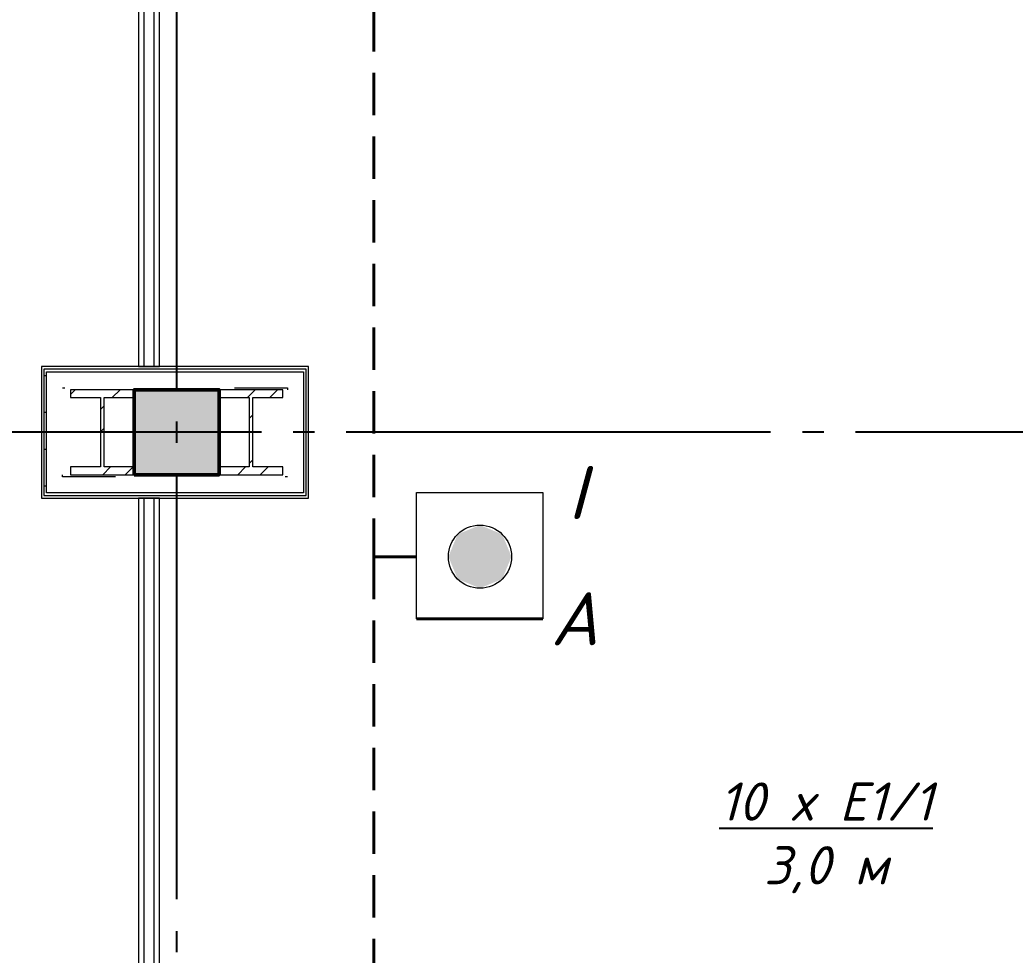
# Model space of a CAD drawing. Header units: millimetres. Extents: x 0 to 1286, y 0 to 420.
# Drawn here: x 150.8 to 197.71, y 164.95 to 209.01 of the extents above; entities that cross this region are included whole.
import ezdxf

# ---------------------------------------------------------------- set-up
doc = ezdxf.new("R2010")
doc.units = ezdxf.units.MM
for name, pattern in [('JIS_02_2.0', [3, 2, -1]), ('ГОСТ 2.303 5', [24, 20, -1.5, 1, -1.5]), ('СПКБ-0000-000-АР#003$0$Achse', [2300, 0, -800, 1500, 0])]:
    doc.linetypes.add(name, pattern=pattern)
for name, color, linetype in [('Viewport2ForCustomObjects_0', 7, 'Continuous'), ('СПКБ-0000-000-АР#003$0$Колонны новые', 7, 'Continuous'), ('СПКБ-0000-000-АР#003$0$Колонны существующие', 7, 'Continuous'), ('СПКБ-0000-000-АР#003$0$Стены', 7, 'Continuous'), ('Строительные оси', 7, 'Continuous'), ('ЭО_АВАРИЙНОЕ ОСВЕЩЕНИЕ', 7, 'Continuous')]:
    doc.layers.add(name, color=color, linetype=linetype)
for name, color, linetype, lineweight, true_color in [('СПКБ-0000-000-АР#003$0$Колонны новые_Ном._пера__108', 7, 'Continuous', 13, 0xfd8379), ('СПКБ-0000-000-АР#003$0$Колонны существующие_Ном._пера__102', 7, 'Continuous', 13, 0xcccccc), ('СПКБ-0000-000-АР#003$0$Стены_Ном._пера__161', 7, 'Continuous', 13, 0xe11606), ('СПКБ-0000-000-АР#003$0$Стены_Ном._пера__68', 7, 'Continuous', 20, 0xfd4435)]:
    doc.layers.add(name, color=color, linetype=linetype, lineweight=lineweight, true_color=true_color)
for name, color, linetype, lineweight in [('СПКБ-0000-000-АР#003$0$Колонны новые_Ном._пера__20', 1, 'Continuous', 20), ('СПКБ-0000-000-АР#003$0$Колонны существующие_Ном._пера__141', 7, 'Continuous', 50), ('СПКБ-0000-000-АР#003$0$Стены_Ном._пера__1', 7, 'Continuous', 13), ('СПКБ-0000-000-АР#003$0$Стены_Ном._пера__20', 1, 'Continuous', 20)]:
    doc.layers.add(name, color=color, linetype=linetype, lineweight=lineweight)
doc.styles.add('1.8', font='isocpeui.ttf', dxfattribs={"height": 1.8})
doc.styles.add('2.5', font='isocpeui.ttf')
pattern_1 = [(0, (0, 0), (0, 75), [0, -75])]
pattern_2 = [(0, (0, 0), (0, 173.2051), [0, -100]), (0, (50, 86.6), (0, 173.2051), [0, -100])]
pattern_3 = [(45, (0, 0), (-159.099, 159.099), []), (45, (-53.03, 53.03), (-159.099, 159.099), [])]

# ---------------------------------------------------------------- blocks, each defined once
blk = doc.blocks.new('*E601')
at = {"layer": 'Строительные оси', "color": 3, "linetype": 'ГОСТ 2.303 5', "lineweight": 25}
for p, q in [((-179.569, 258.857), (-179.569, -45.143)), ((280.431, 68.857), (-283.569, 68.857))]:
    blk.add_line(p, q, dxfattribs=at)
at = {"layer": 'ЭО_АВАРИЙНОЕ ОСВЕЩЕНИЕ', "color": 1, "linetype": 'JIS_02_2.0', "lineweight": 40}
for p, q in [((-170.271, 121.8), (-170.271, 62.995)), ((-168.263, 62.995), (-170.271, 62.995)), ((-170.271, 62.995), (-170.271, 1.779))]:
    blk.add_line(p, q, dxfattribs=at)
at = {"layer": 'ЭО_АВАРИЙНОЕ ОСВЕЩЕНИЕ', "color": 7, "lineweight": 0}
for p, q in [((-168.263, 66.02), (-162.313, 66.02)), ((-168.263, 60.07), (-168.263, 66.02)), ((-162.313, 66.02), (-162.313, 60.07))]:
    blk.add_line(p, q, dxfattribs=at)
at = {"layer": 'ЭО_АВАРИЙНОЕ ОСВЕЩЕНИЕ', "color": 1, "lineweight": 40}
blk.add_line((-162.313, 60.07), (-168.263, 60.07), dxfattribs=at)
at = {"layer": 'ЭО_АВАРИЙНОЕ ОСВЕЩЕНИЕ', "color": 7, "lineweight": 0}
blk.add_circle((-165.271, 62.995), 1.488, dxfattribs=at)
at = {"layer": 'ЭО_АВАРИЙНОЕ ОСВЕЩЕНИЕ', "color": 1, "lineweight": 0}
for points in [[(-165.271, 64.483), (-166.322, 64.047), (-164.219, 64.047)], [(-166.322, 64.047), (-166.758, 62.995), (-163.783, 62.995)], [(-166.322, 64.047), (-164.219, 64.047), (-163.783, 62.995)], [(-166.758, 62.995), (-166.322, 61.943), (-164.219, 61.943)], [(-166.758, 62.995), (-163.783, 62.995), (-164.219, 61.943)], [(-166.322, 61.943), (-164.219, 61.943), (-165.271, 61.508)]]:
    blk.add_solid(points, dxfattribs=at)
blk = doc.blocks.new('СПКБ-0000-000-АР#003$0$Стена_24', base_point=(-18036.9, -1234.5))
at = {"layer": 'СПКБ-0000-000-АР#003$0$Стены_Ном._пера__161', "linetype": 'Continuous', "lineweight": 13, "true_color": 0xe11606}
h = blk.add_hatch(dxfattribs=at)
h.set_pattern_fill('ГИПС', color=12, style=0, pattern_type=2)
h.set_pattern_definition(pattern_1)
h.paths.add_polyline_path([(-18111.9, 6575.7), (-18136.9, 6575.7), (-18136.9, 505.4), (-18111.9, 505.4)])
h = blk.add_hatch(dxfattribs=at)
h.set_pattern_fill('ГИПС', color=12, style=0, pattern_type=2)
h.set_pattern_definition(pattern_1)
h.paths.add_polyline_path([(-18061.9, 6575.7), (-18061.9, 505.4), (-18036.9, 505.4), (-18036.9, 6575.7)])
at = {"layer": 'СПКБ-0000-000-АР#003$0$Стены_Ном._пера__161', "color": 12, "linetype": 'Continuous', "lineweight": 13, "true_color": 0xe11606}
for p, q in [((-18111.9, 6575.7), (-18111.9, 505.4)), ((-18061.9, 505.4), (-18061.9, 6575.7))]:
    blk.add_line(p, q, dxfattribs=at)
at = {"layer": 'СПКБ-0000-000-АР#003$0$Стены_Ном._пера__161', "color": 12, "linetype": 'Continuous', "lineweight": 13, "true_color": 0xe11606, "flags": 128}
for points in [[(-18036.9, 6575.7), (-18136.9, 6575.7)], [(-18136.9, 6575.7), (-18136.9, 3638)], [(-18036.9, 505.4), (-18036.9, 6575.7)]]:
    blk.add_lwpolyline(points, dxfattribs=at)
blk = doc.blocks.new('СПКБ-0000-000-АР#003$0$Стена_196', base_point=(-18036.9, 7195.7))
at = {"layer": 'СПКБ-0000-000-АР#003$0$Стены_Ном._пера__161', "linetype": 'Continuous', "lineweight": 13, "true_color": 0xe11606}
h = blk.add_hatch(dxfattribs=at)
h.set_pattern_fill('ГИПС', color=12, style=0, pattern_type=2)
h.set_pattern_definition(pattern_1)
h.paths.add_polyline_path([(-18136.9, 13412.8), (-18136.9, 7195.7), (-18111.9, 7195.7), (-18111.9, 13412.8)])
h = blk.add_hatch(dxfattribs=at)
h.set_pattern_fill('ГИПС', color=12, style=0, pattern_type=2)
h.set_pattern_definition(pattern_1)
h.paths.add_polyline_path([(-18036.9, 7195.7), (-18036.9, 13412.8), (-18061.9, 13412.8), (-18061.9, 7195.7)])
at = {"layer": 'СПКБ-0000-000-АР#003$0$Стены_Ном._пера__161', "color": 12, "linetype": 'Continuous', "lineweight": 13, "true_color": 0xe11606}
for p, q in [((-18111.9, 13412.8), (-18111.9, 7195.7)), ((-18061.9, 7195.7), (-18061.9, 13412.8))]:
    blk.add_line(p, q, dxfattribs=at)
at = {"layer": 'СПКБ-0000-000-АР#003$0$Стены_Ном._пера__161', "color": 12, "linetype": 'Continuous', "lineweight": 13, "true_color": 0xe11606, "flags": 128}
for points in [[(-18136.9, 13412.8), (-18136.9, 7195.7)], [(-18036.9, 7195.7), (-18036.9, 13412.8)], [(-18136.9, 7195.7), (-18036.9, 7195.7)]]:
    blk.add_lwpolyline(points, dxfattribs=at)
blk = doc.blocks.new('СПКБ-0000-000-АР#003$0$Стена_218', base_point=(-17434.5, 6675.7))
at = {"layer": 'СПКБ-0000-000-АР#003$0$Стены_Ном._пера__20', "linetype": 'Continuous', "lineweight": 20}
h = blk.add_hatch(dxfattribs=at)
h.set_pattern_fill('ШТУКАТУРКА', color=1, style=0, pattern_type=2)
h.set_pattern_definition(pattern_2)
h.paths.add_polyline_path([(-18594.5, 6575.7), (-17334.5, 6575.7), (-17346.5, 6587.7), (-18582.5, 6587.7)])
h = blk.add_hatch(dxfattribs=at)
h.set_pattern_fill('ШТУКАТУРКА', color=1, style=0, pattern_type=2)
h.set_pattern_definition(pattern_2)
h.paths.add_polyline_path([(-17359.5, 6600.7), (-18569.5, 6600.7), (-18582.5, 6587.7), (-17346.5, 6587.7)])
at = {"layer": 'СПКБ-0000-000-АР#003$0$Стены_Ном._пера__1', "color": 7, "linetype": 'СПКБ-0000-000-АР#003$0$Achse', "lineweight": 13, "flags": 128}
blk.add_lwpolyline([(-17434.5, 6675.7), (-18494.5, 6675.7)], dxfattribs=at)
at = {"layer": 'СПКБ-0000-000-АР#003$0$Стены_Ном._пера__20', "color": 1, "linetype": 'Continuous', "lineweight": 20, "flags": 128}
blk.add_lwpolyline([(-18594.5, 6575.7), (-17334.5, 6575.7)], dxfattribs=at)
at = {"layer": 'СПКБ-0000-000-АР#003$0$Стены_Ном._пера__68', "color": 20, "linetype": 'Continuous', "lineweight": 20, "true_color": 0xfd4435}
for p, q in [((-18582.5, 6587.7), (-17346.5, 6587.7)), ((-17359.5, 6600.7), (-18569.5, 6600.7))]:
    blk.add_line(p, q, dxfattribs=at)
blk = doc.blocks.new('СПКБ-0000-000-АР#003$0$Стена_219', base_point=(-17434.5, 7095.7))
at = {"layer": 'СПКБ-0000-000-АР#003$0$Стены_Ном._пера__20', "linetype": 'Continuous', "lineweight": 20}
h = blk.add_hatch(dxfattribs=at)
h.set_pattern_fill('ШТУКАТУРКА', color=1, style=0, pattern_type=2)
h.set_pattern_definition(pattern_2)
h.paths.add_polyline_path([(-17334.5, 7195.7), (-18594.5, 7195.7), (-18582.5, 7183.7), (-17346.5, 7183.7)])
h = blk.add_hatch(dxfattribs=at)
h.set_pattern_fill('ШТУКАТУРКА', color=1, style=0, pattern_type=2)
h.set_pattern_definition(pattern_2)
h.paths.add_polyline_path([(-18569.5, 7170.7), (-17359.5, 7170.7), (-17346.5, 7183.7), (-18582.5, 7183.7)])
at = {"layer": 'СПКБ-0000-000-АР#003$0$Стены_Ном._пера__1', "color": 7, "linetype": 'СПКБ-0000-000-АР#003$0$Achse', "lineweight": 13, "flags": 128}
blk.add_lwpolyline([(-18494.5, 7095.7), (-17434.5, 7095.7)], dxfattribs=at)
at = {"layer": 'СПКБ-0000-000-АР#003$0$Стены_Ном._пера__20', "color": 1, "linetype": 'Continuous', "lineweight": 20, "flags": 128}
blk.add_lwpolyline([(-17334.5, 7195.7), (-18594.5, 7195.7)], dxfattribs=at)
at = {"layer": 'СПКБ-0000-000-АР#003$0$Стены_Ном._пера__68', "color": 20, "linetype": 'Continuous', "lineweight": 20, "true_color": 0xfd4435}
for p, q in [((-17346.5, 7183.7), (-18582.5, 7183.7)), ((-18569.5, 7170.7), (-17359.5, 7170.7))]:
    blk.add_line(p, q, dxfattribs=at)
blk = doc.blocks.new('СПКБ-0000-000-АР#003$0$Стена_220', base_point=(-18494.5, 6675.7))
at = {"layer": 'СПКБ-0000-000-АР#003$0$Стены_Ном._пера__20', "linetype": 'Continuous', "lineweight": 20}
h = blk.add_hatch(dxfattribs=at)
h.set_pattern_fill('ШТУКАТУРКА', color=1, style=0, pattern_type=2)
h.set_pattern_definition(pattern_2)
h.paths.add_polyline_path([(-18594.5, 7195.7), (-18594.5, 6575.7), (-18582.5, 6587.7), (-18582.5, 7183.7)])
h = blk.add_hatch(dxfattribs=at)
h.set_pattern_fill('ШТУКАТУРКА', color=1, style=0, pattern_type=2)
h.set_pattern_definition(pattern_2)
h.paths.add_polyline_path([(-18569.5, 6600.7), (-18569.5, 7170.7), (-18582.5, 7183.7), (-18582.5, 6587.7)])
at = {"layer": 'СПКБ-0000-000-АР#003$0$Стены_Ном._пера__1', "color": 7, "linetype": 'СПКБ-0000-000-АР#003$0$Achse', "lineweight": 13, "flags": 128}
blk.add_lwpolyline([(-18494.5, 6675.7), (-18494.5, 7095.7)], dxfattribs=at)
at = {"layer": 'СПКБ-0000-000-АР#003$0$Стены_Ном._пера__20', "color": 1, "linetype": 'Continuous', "lineweight": 20, "flags": 128}
blk.add_lwpolyline([(-18594.5, 7195.7), (-18594.5, 6575.7)], dxfattribs=at)
at = {"layer": 'СПКБ-0000-000-АР#003$0$Стены_Ном._пера__68', "color": 20, "linetype": 'Continuous', "lineweight": 20, "true_color": 0xfd4435}
for p, q in [((-18582.5, 7183.7), (-18582.5, 6587.7)), ((-18569.5, 6600.7), (-18569.5, 7170.7))]:
    blk.add_line(p, q, dxfattribs=at)
blk = doc.blocks.new('СПКБ-0000-000-АР#003$0$Стена_221', base_point=(-17434.5, 6675.7))
at = {"layer": 'СПКБ-0000-000-АР#003$0$Стены_Ном._пера__20', "linetype": 'Continuous', "lineweight": 20}
h = blk.add_hatch(dxfattribs=at)
h.set_pattern_fill('ШТУКАТУРКА', color=1, style=0, pattern_type=2)
h.set_pattern_definition(pattern_2)
h.paths.add_polyline_path([(-17359.5, 7170.7), (-17359.5, 6600.7), (-17346.5, 6587.7), (-17346.5, 7183.7)])
h = blk.add_hatch(dxfattribs=at)
h.set_pattern_fill('ШТУКАТУРКА', color=1, style=0, pattern_type=2)
h.set_pattern_definition(pattern_2)
h.paths.add_polyline_path([(-17334.5, 6575.7), (-17334.5, 7195.7), (-17346.5, 7183.7), (-17346.5, 6587.7)])
at = {"layer": 'СПКБ-0000-000-АР#003$0$Стены_Ном._пера__1', "color": 7, "linetype": 'СПКБ-0000-000-АР#003$0$Achse', "lineweight": 13, "flags": 128}
blk.add_lwpolyline([(-17434.5, 7095.7), (-17434.5, 6675.7)], dxfattribs=at)
at = {"layer": 'СПКБ-0000-000-АР#003$0$Стены_Ном._пера__20', "color": 1, "linetype": 'Continuous', "lineweight": 20, "flags": 128}
blk.add_lwpolyline([(-17334.5, 6575.7), (-17334.5, 7195.7)], dxfattribs=at)
at = {"layer": 'СПКБ-0000-000-АР#003$0$Стены_Ном._пера__68', "color": 20, "linetype": 'Continuous', "lineweight": 20, "true_color": 0xfd4435}
for p, q in [((-17346.5, 6587.7), (-17346.5, 7183.7)), ((-17359.5, 7170.7), (-17359.5, 6600.7))]:
    blk.add_line(p, q, dxfattribs=at)
blk = doc.blocks.new('СПКБ-0000-000-АР#003$0$Колонна_55', base_point=(-17606.9, 6885.7))
at = {"layer": 'СПКБ-0000-000-АР#003$0$Колонны новые_Ном._пера__108', "linetype": 'Continuous', "lineweight": 13, "true_color": 0xfd8379}
h = blk.add_hatch(dxfattribs=at)
h.set_pattern_fill('СТАЛЬ', color=11, style=0, pattern_type=2)
h.set_pattern_definition(pattern_3)
h.paths.add_polyline_path([(-17756.9, 6685.7), (-17456.9, 6685.7), (-17456.9, 6722.4), (-17598.1, 6722.4), (-17598.1, 7049.1), (-17456.9, 7049.1), (-17456.9, 7085.7), (-17756.9, 7085.7), (-17756.9, 7049.1), (-17615.6, 7049.1), (-17615.6, 6722.4), (-17756.9, 6722.4)])
at = {"layer": 'СПКБ-0000-000-АР#003$0$Колонны новые_Ном._пера__20', "color": 1, "linetype": 'Continuous', "lineweight": 20}
for p, q in [((-17456.9, 7085.7), (-17756.9, 7085.7)), ((-17756.9, 7085.7), (-17756.9, 7049.1)), ((-17456.9, 7049.1), (-17456.9, 7085.7)), ((-17756.9, 7049.1), (-17615.6, 7049.1)), ((-17615.6, 7049.1), (-17615.6, 6722.4)), ((-17598.1, 6722.4), (-17598.1, 7049.1)), ((-17598.1, 7049.1), (-17456.9, 7049.1)), ((-17615.6, 6722.4), (-17756.9, 6722.4)), ((-17756.9, 6722.4), (-17756.9, 6685.7)), ((-17456.9, 6722.4), (-17598.1, 6722.4)), ((-17456.9, 6685.7), (-17456.9, 6722.4)), ((-17756.9, 6685.7), (-17456.9, 6685.7))]:
    blk.add_line(p, q, dxfattribs=at)
blk = doc.blocks.new('СПКБ-0000-000-АР#003$0$Колонна_56', base_point=(-18306.9, 6885.7))
at = {"layer": 'СПКБ-0000-000-АР#003$0$Колонны новые_Ном._пера__108', "linetype": 'Continuous', "lineweight": 13, "true_color": 0xfd8379}
h = blk.add_hatch(dxfattribs=at)
h.set_pattern_fill('СТАЛЬ', color=11, style=0, pattern_type=2)
h.set_pattern_definition(pattern_3)
h.paths.add_polyline_path([(-18156.9, 6685.7), (-18156.9, 6722.4), (-18298.1, 6722.4), (-18298.1, 7049.1), (-18156.9, 7049.1), (-18156.9, 7085.7), (-18456.9, 7085.7), (-18456.9, 7049.1), (-18315.6, 7049.1), (-18315.6, 6722.4), (-18456.9, 6722.4), (-18456.9, 6685.7)])
at = {"layer": 'СПКБ-0000-000-АР#003$0$Колонны новые_Ном._пера__20', "color": 1, "linetype": 'Continuous', "lineweight": 20}
for p, q in [((-18156.9, 7085.7), (-18456.9, 7085.7)), ((-18456.9, 7085.7), (-18456.9, 7049.1)), ((-18156.9, 7049.1), (-18156.9, 7085.7)), ((-18456.9, 7049.1), (-18315.6, 7049.1)), ((-18315.6, 7049.1), (-18315.6, 6722.4)), ((-18298.1, 6722.4), (-18298.1, 7049.1)), ((-18298.1, 7049.1), (-18156.9, 7049.1)), ((-18315.6, 6722.4), (-18456.9, 6722.4)), ((-18456.9, 6722.4), (-18456.9, 6685.7)), ((-18156.9, 6722.4), (-18298.1, 6722.4)), ((-18156.9, 6685.7), (-18156.9, 6722.4)), ((-18456.9, 6685.7), (-18156.9, 6685.7))]:
    blk.add_line(p, q, dxfattribs=at)
blk = doc.blocks.new('СПКБ-0000-000-АР#003$0$Колонна_107', base_point=(-17956.9, 6885.7))
at = {"layer": 'СПКБ-0000-000-АР#003$0$Колонны существующие_Ном._пера__102', "linetype": 'Continuous', "lineweight": 13, "true_color": 0xcccccc}
blk.add_hatch(color=254, dxfattribs=at).paths.add_polyline_path([(-18156.9, 6685.7), (-17756.9, 6685.7), (-17756.9, 7085.7), (-18156.9, 7085.7)])
at = {"layer": 'СПКБ-0000-000-АР#003$0$Колонны существующие_Ном._пера__141', "color": 7, "linetype": 'Continuous', "lineweight": 50, "flags": 128}
blk.add_lwpolyline([(-18156.9, 6685.7), (-17756.9, 6685.7), (-17756.9, 7085.7), (-18156.9, 7085.7)], close=True, dxfattribs=at)
blk = doc.blocks.new('*E600')
at = {"layer": 'СПКБ-0000-000-АР#003$0$Колонны новые', "color": 1, "lineweight": 20, "xscale": 0.01, "yscale": 0.01, "zscale": 0.01}
for name, p in [('СПКБ-0000-000-АР#003$0$Колонна_56', (62.499, 95.701)), ('СПКБ-0000-000-АР#003$0$Колонна_55', (69.499, 95.701))]:
    blk.add_blockref(name, p, dxfattribs=at)
at = {"layer": 'СПКБ-0000-000-АР#003$0$Колонны существующие', "color": 7, "lineweight": 50, "xscale": 0.01, "yscale": 0.01, "zscale": 0.01}
blk.add_blockref('СПКБ-0000-000-АР#003$0$Колонна_107', (65.999, 95.701), dxfattribs=at)
at = {"layer": 'СПКБ-0000-000-АР#003$0$Стены', "color": 12, "lineweight": 13, "true_color": 0xe11606, "xscale": 0.01, "yscale": 0.01, "zscale": 0.01}
for name, p in [('СПКБ-0000-000-АР#003$0$Стена_196', (65.199, 98.801)), ('СПКБ-0000-000-АР#003$0$Стена_24', (65.199, 14.499))]:
    blk.add_blockref(name, p, dxfattribs=at)
at = {"layer": 'СПКБ-0000-000-АР#003$0$Стены', "color": 12, "lineweight": 50, "true_color": 0xdf0000, "xscale": 0.01, "yscale": 0.01, "zscale": 0.01}
for name, p in [('СПКБ-0000-000-АР#003$0$Стена_219', (71.223, 97.801)), ('СПКБ-0000-000-АР#003$0$Стена_220', (60.623, 93.601)), ('СПКБ-0000-000-АР#003$0$Стена_221', (71.223, 93.601)), ('СПКБ-0000-000-АР#003$0$Стена_218', (71.223, 93.601))]:
    blk.add_blockref(name, p, dxfattribs=at)

msp = doc.modelspace()

# ---------------------------------------------------------------- block references
msp.add_blockref('*E600', (92.189, 93.885))
at = {"layer": 'Viewport2ForCustomObjects_0'}
msp.add_blockref('*E601', (337.756, 120.729), dxfattribs=at)

# ---------------------------------------------------------------- texts
at = {"layer": 'ЭО_АВАРИЙНОЕ ОСВЕЩЕНИЕ', "attachment_point": 5}
for s, insert, char_height, style in [('I', (177.043, 186.749), 2.5, '2.5'), ('{\\L10 x Е1/1\\P}3,0 м', (188.797, 170.476), 1.8, '1.8')]:
    msp.add_mtext(s, dxfattribs=dict(at, insert=insert, char_height=char_height, style=style))
at = {"layer": 'ЭО_АВАРИЙНОЕ ОСВЕЩЕНИЕ', "color": 1, "insert": (176.943, 180.799), "char_height": 2.5, "attachment_point": 5, "style": '2.5'}
msp.add_mtext('А', dxfattribs=at)

doc.saveas('drawing.dxf')
